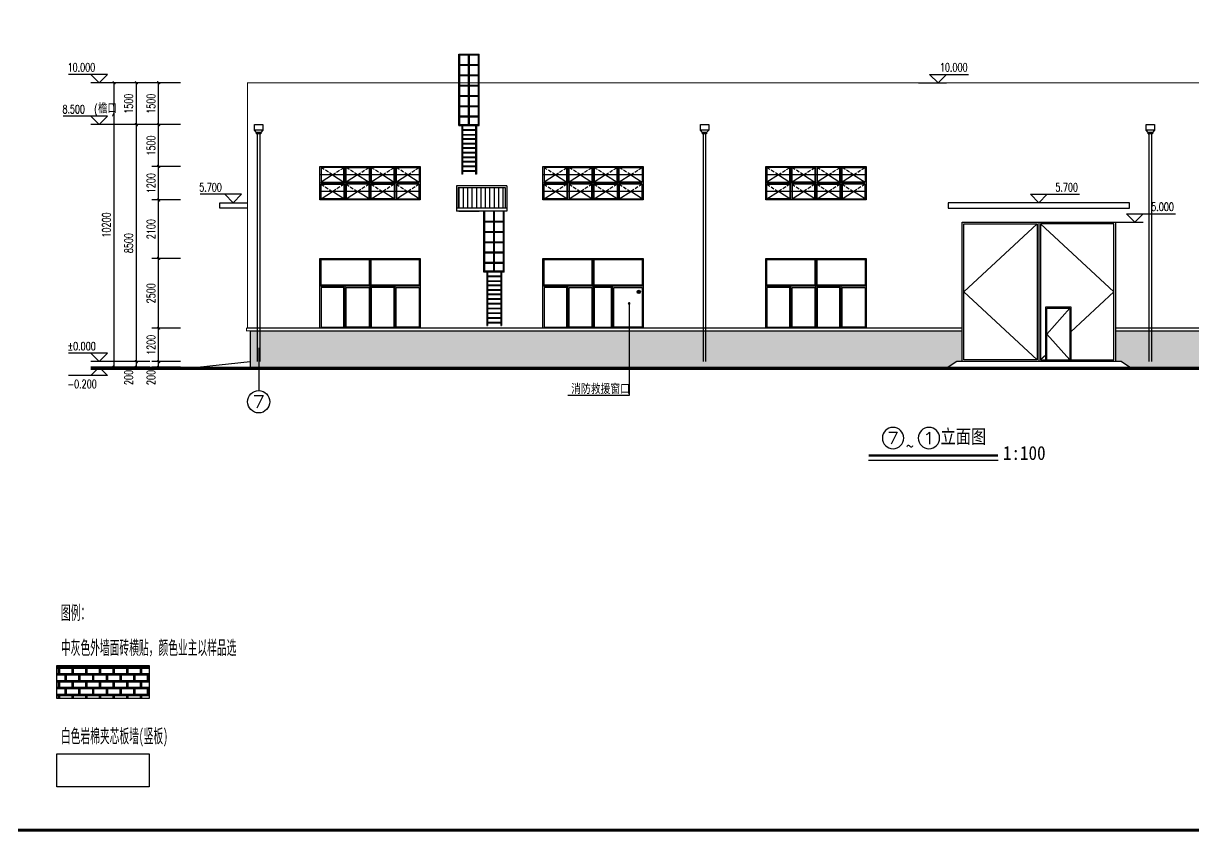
# Model space of a CAD drawing. Extents: x 4414382 to 4540065, y -615151 to -235742.
# Drawn here: x 4458162 to 4500157, y -547694 to -518707 of the extents above; entities that cross this region are included whole.
import ezdxf
from ezdxf.enums import TextEntityAlignment as Align

# ---------------------------------------------------------------- set-up
doc = ezdxf.new("R2010")
doc.units = 0
doc.header["$LTSCALE"] = 1000
doc.header["$MEASUREMENT"] = 0
doc.linetypes.add('DASH', pattern=[0.35, 0.25, -0.1])
doc.layers.get('0').update_dxf_attribs({"linetype": 'CONTINUOUS'})
doc.layers.get('Defpoints').update_dxf_attribs({"linetype": 'CONTINUOUS'})
doc.layers.add('_0', color=7, linetype='CONTINUOUS', lineweight=25)
for name, color, linetype in [('AXIS', 3, 'CONTINUOUS'), ('AXIS_TEXT', 7, 'CONTINUOUS'), ('DIM_ELEV', 3, 'CONTINUOUS'), ('DIM_LEAD', 3, 'CONTINUOUS'), ('E_STRM', 7, 'CONTINUOUS'), ('PUB_DIM', 3, 'CONTINUOUS'), ('PUB_HATCH', 8, 'CONTINUOUS'), ('PUB_TEXT', 7, 'CONTINUOUS'), ('PUB_TITLE', 4, 'CONTINUOUS'), ('WINDOW', 4, 'CONTINUOUS'), ('图名', 15, 'CONTINUOUS'), ('填充', 251, 'CONTINUOUS'), ('爬梯', 8, 'CONTINUOUS')]:
    doc.layers.add(name, color=color, linetype=linetype)
doc.styles.add('_HZTXT', font='txt.shx', dxfattribs={"width": 0.8, "bigfont": 'HZTXT.shx'})
doc.styles.add('_TCH_AXIS', font='COMPLEX', dxfattribs={"bigfont": 'GBCBIG'})
doc.styles.add('_TCH_DIM', font='SIMPLEX', dxfattribs={"bigfont": 'GBCBIG'})
doc.styles.add('_TCH_DIM_T3', font='SIMPLEX', dxfattribs={"width": 0.705882, "bigfont": 'GBCBIG'})
doc.styles.add('COMPLEX', font='COMPLEX')
doc.styles.add('STYLE-黑体', font='simhei.ttf')
doc.styles.add('宋体', font='', dxfattribs={"width": 0.7})
doc.styles.get('宋体').set_extended_font_data('SimSun')
doc.dimstyles.new('_TCH_ARCH&&100', dxfattribs={"dimtxt": 297.5, "dimasz": 100, "dimexe": 250, "dimexo": 300, "dimgap": 126.25, "dimtad": 1, "dimdec": 0, "dimzin": 0, "dimdsep": 46, "dimtxsty": '_TCH_DIM_T3', "dimblk": 'ARCHTICK', "dimcen": 0.09, "dimclrt": 7, "dimazin": 2, "dimtfac": 1, "dimtdec": 0, "dimtix": 1, "dimtmove": 2, "dimatfit": 3, "dimfxl": 0, "dimtolj": 1, "dimtzin": 0, "dimarcsym": 0})

# ---------------------------------------------------------------- blocks, each defined once
blk = doc.blocks.new('_ArchTick')
at = {"color": 0, "linetype": 'ByBlock', "const_width": 0.4}
blk.add_lwpolyline([(-0.5, -0.5), (0.5, 0.5)], dxfattribs=at)
blk = doc.blocks.new('*D176')
at = {"layer": 'Defpoints', "color": 0}
for p in [(4463016, -520836), (4464104, -520836), (4464104, -522337)]:
    blk.add_point(p, dxfattribs=at)
at = {"layer": 'PUB_DIM', "color": 0, "lineweight": -2}
for p, q in [((4463804, -520836), (4462766, -520836)), ((4463016, -522337), (4463016, -520836)), ((4463804, -522337), (4462766, -522337))]:
    blk.add_line(p, q, dxfattribs=at)
at = {"layer": 'PUB_DIM', "color": 0, "lineweight": -2, "xscale": 100, "yscale": 100, "zscale": 100}
for p, rotation in [((4463016, -520836), 90), ((4463016, -522337), 270)]:
    blk.add_blockref('_ArchTick', p, dxfattribs=dict(at, rotation=rotation))
at = {"layer": 'PUB_DIM', "color": 7, "insert": (4462741, -521587), "char_height": 297.5, "attachment_point": 5, "rotation": 90, "style": '_TCH_DIM_T3'}
blk.add_mtext('\\A1;1500', dxfattribs=at)
blk = doc.blocks.new('*D177')
at = {"layer": 'Defpoints', "color": 0}
for p in [(4463016, -522337), (4464104, -522337), (4464104, -523837)]:
    blk.add_point(p, dxfattribs=at)
at = {"layer": 'PUB_DIM', "color": 0, "lineweight": -2}
for p, q in [((4463804, -522337), (4462766, -522337)), ((4463016, -523837), (4463016, -522337)), ((4463804, -523837), (4462766, -523837))]:
    blk.add_line(p, q, dxfattribs=at)
at = {"layer": 'PUB_DIM', "color": 0, "lineweight": -2, "xscale": 100, "yscale": 100, "zscale": 100}
for p, rotation in [((4463016, -522337), 90), ((4463016, -523837), 270)]:
    blk.add_blockref('_ArchTick', p, dxfattribs=dict(at, rotation=rotation))
at = {"layer": 'PUB_DIM', "color": 7, "insert": (4462741, -523087), "char_height": 297.5, "attachment_point": 5, "rotation": 90, "style": '_TCH_DIM_T3'}
blk.add_mtext('\\A1;1500', dxfattribs=at)
blk = doc.blocks.new('*D178')
at = {"layer": 'Defpoints', "color": 0}
for p in [(4463016, -523837), (4464104, -523837), (4464104, -525037)]:
    blk.add_point(p, dxfattribs=at)
at = {"layer": 'PUB_DIM', "color": 0, "lineweight": -2}
for p, q in [((4463804, -523837), (4462766, -523837)), ((4463016, -525037), (4463016, -523837)), ((4463804, -525037), (4462766, -525037))]:
    blk.add_line(p, q, dxfattribs=at)
at = {"layer": 'PUB_DIM', "color": 0, "lineweight": -2, "xscale": 100, "yscale": 100, "zscale": 100}
for p, rotation in [((4463016, -523837), 90), ((4463016, -525037), 270)]:
    blk.add_blockref('_ArchTick', p, dxfattribs=dict(at, rotation=rotation))
at = {"layer": 'PUB_DIM', "color": 7, "insert": (4462741, -524437), "char_height": 297.5, "attachment_point": 5, "rotation": 90, "style": '_TCH_DIM_T3'}
blk.add_mtext('\\A1;1200', dxfattribs=at)
blk = doc.blocks.new('*D179')
at = {"layer": 'Defpoints', "color": 0}
for p in [(4463016, -525037), (4464104, -525037), (4464104, -527137)]:
    blk.add_point(p, dxfattribs=at)
at = {"layer": 'PUB_DIM', "color": 0, "lineweight": -2}
for p, q in [((4463804, -525037), (4462766, -525037)), ((4463016, -527137), (4463016, -525037)), ((4463804, -527137), (4462766, -527137))]:
    blk.add_line(p, q, dxfattribs=at)
at = {"layer": 'PUB_DIM', "color": 0, "lineweight": -2, "xscale": 100, "yscale": 100, "zscale": 100}
for p, rotation in [((4463016, -525037), 90), ((4463016, -527137), 270)]:
    blk.add_blockref('_ArchTick', p, dxfattribs=dict(at, rotation=rotation))
at = {"layer": 'PUB_DIM', "color": 7, "insert": (4462741, -526087), "char_height": 297.5, "attachment_point": 5, "rotation": 90, "style": '_TCH_DIM_T3'}
blk.add_mtext('\\A1;2100', dxfattribs=at)
blk = doc.blocks.new('*D180')
at = {"layer": 'Defpoints', "color": 0}
for p in [(4463016, -527137), (4464104, -527137), (4464104, -529637)]:
    blk.add_point(p, dxfattribs=at)
at = {"layer": 'PUB_DIM', "color": 0, "lineweight": -2}
for p, q in [((4463804, -527137), (4462766, -527137)), ((4463016, -529637), (4463016, -527137)), ((4463804, -529637), (4462766, -529637))]:
    blk.add_line(p, q, dxfattribs=at)
at = {"layer": 'PUB_DIM', "color": 0, "lineweight": -2, "xscale": 100, "yscale": 100, "zscale": 100}
for p, rotation in [((4463016, -527137), 90), ((4463016, -529637), 270)]:
    blk.add_blockref('_ArchTick', p, dxfattribs=dict(at, rotation=rotation))
at = {"layer": 'PUB_DIM', "color": 7, "insert": (4462741, -528387), "char_height": 297.5, "attachment_point": 5, "rotation": 90, "style": '_TCH_DIM_T3'}
blk.add_mtext('\\A1;2500', dxfattribs=at)
blk = doc.blocks.new('*D181')
at = {"layer": 'Defpoints', "color": 0}
for p in [(4463016, -529637), (4464104, -529637), (4464104, -530837)]:
    blk.add_point(p, dxfattribs=at)
at = {"layer": 'PUB_DIM', "color": 0, "lineweight": -2}
for p, q in [((4463804, -529637), (4462766, -529637)), ((4463016, -530837), (4463016, -529637)), ((4463804, -530837), (4462766, -530837))]:
    blk.add_line(p, q, dxfattribs=at)
at = {"layer": 'PUB_DIM', "color": 0, "lineweight": -2, "xscale": 100, "yscale": 100, "zscale": 100}
for p, rotation in [((4463016, -529637), 90), ((4463016, -530837), 270)]:
    blk.add_blockref('_ArchTick', p, dxfattribs=dict(at, rotation=rotation))
at = {"layer": 'PUB_DIM', "color": 7, "insert": (4462741, -530237), "char_height": 297.5, "attachment_point": 5, "rotation": 90, "style": '_TCH_DIM_T3'}
blk.add_mtext('\\A1;1200', dxfattribs=at)
blk = doc.blocks.new('*D182')
at = {"layer": 'Defpoints', "color": 0}
for p in [(4463016, -530837), (4464104, -530837), (4464104, -531037)]:
    blk.add_point(p, dxfattribs=at)
at = {"layer": 'PUB_DIM', "color": 0, "lineweight": -2}
for p, q in [((4463016, -530837), (4463016, -530737)), ((4463804, -530837), (4462766, -530837)), ((4463804, -531037), (4462766, -531037)), ((4463016, -531037), (4463016, -530837)), ((4463016, -531037), (4463016, -531137))]:
    blk.add_line(p, q, dxfattribs=at)
at = {"layer": 'PUB_DIM', "color": 0, "lineweight": -2, "xscale": 100, "yscale": 100, "zscale": 100}
for p, rotation in [((4463016, -530837), 270), ((4463016, -531037), 90)]:
    blk.add_blockref('_ArchTick', p, dxfattribs=dict(at, rotation=rotation))
at = {"layer": 'PUB_DIM', "color": 7, "insert": (4462741, -531407), "char_height": 297.5, "attachment_point": 5, "rotation": 90, "style": '_TCH_DIM_T3'}
blk.add_mtext('\\A1;200', dxfattribs=at)
blk = doc.blocks.new('*D183')
at = {"layer": 'Defpoints', "color": 0}
for p in [(4461416, -520836), (4463004, -520836), (4463004, -531037)]:
    blk.add_point(p, dxfattribs=at)
at = {"layer": 'PUB_DIM', "color": 0, "lineweight": -2}
for p, q in [((4462704, -520836), (4461166, -520836)), ((4461416, -531037), (4461416, -520836)), ((4462704, -531037), (4461166, -531037))]:
    blk.add_line(p, q, dxfattribs=at)
at = {"layer": 'PUB_DIM', "color": 0, "lineweight": -2, "xscale": 100, "yscale": 100, "zscale": 100}
for p, rotation in [((4461416, -520836), 90), ((4461416, -531037), 270)]:
    blk.add_blockref('_ArchTick', p, dxfattribs=dict(at, rotation=rotation))
at = {"layer": 'PUB_DIM', "color": 7, "insert": (4461141, -525937), "char_height": 297.5, "attachment_point": 5, "rotation": 90, "style": '_TCH_DIM_T3'}
blk.add_mtext('\\A1;10200', dxfattribs=at)
blk = doc.blocks.new('*D184')
at = {"layer": 'Defpoints', "color": 0}
for p in [(4462216, -520836), (4463004, -520836), (4463004, -522337)]:
    blk.add_point(p, dxfattribs=at)
at = {"layer": 'PUB_DIM', "color": 0, "lineweight": -2}
for p, q in [((4462704, -520836), (4461966, -520836)), ((4462216, -522337), (4462216, -520836)), ((4462704, -522337), (4461966, -522337))]:
    blk.add_line(p, q, dxfattribs=at)
at = {"layer": 'PUB_DIM', "color": 0, "lineweight": -2, "xscale": 100, "yscale": 100, "zscale": 100}
for p, rotation in [((4462216, -520836), 90), ((4462216, -522337), 270)]:
    blk.add_blockref('_ArchTick', p, dxfattribs=dict(at, rotation=rotation))
at = {"layer": 'PUB_DIM', "color": 7, "insert": (4461941, -521587), "char_height": 297.5, "attachment_point": 5, "rotation": 90, "style": '_TCH_DIM_T3'}
blk.add_mtext('\\A1;1500', dxfattribs=at)
blk = doc.blocks.new('*D185')
at = {"layer": 'Defpoints', "color": 0}
for p in [(4462216, -522337), (4463004, -522337), (4463004, -530837)]:
    blk.add_point(p, dxfattribs=at)
at = {"layer": 'PUB_DIM', "color": 0, "lineweight": -2}
for p, q in [((4462704, -522337), (4461966, -522337)), ((4462216, -530837), (4462216, -522337)), ((4462704, -530837), (4461966, -530837))]:
    blk.add_line(p, q, dxfattribs=at)
at = {"layer": 'PUB_DIM', "color": 0, "lineweight": -2, "xscale": 100, "yscale": 100, "zscale": 100}
for p, rotation in [((4462216, -522337), 90), ((4462216, -530837), 270)]:
    blk.add_blockref('_ArchTick', p, dxfattribs=dict(at, rotation=rotation))
at = {"layer": 'PUB_DIM', "color": 7, "insert": (4461941, -526587), "char_height": 297.5, "attachment_point": 5, "rotation": 90, "style": '_TCH_DIM_T3'}
blk.add_mtext('\\A1;8500', dxfattribs=at)
blk = doc.blocks.new('*D186')
at = {"layer": 'Defpoints', "color": 0}
for p in [(4462216, -530837), (4463004, -530837), (4463004, -531037)]:
    blk.add_point(p, dxfattribs=at)
at = {"layer": 'PUB_DIM', "color": 0, "lineweight": -2}
for p, q in [((4462216, -530837), (4462216, -530737)), ((4462704, -530837), (4461966, -530837)), ((4462704, -531037), (4461966, -531037)), ((4462216, -531037), (4462216, -530837)), ((4462216, -531037), (4462216, -531137))]:
    blk.add_line(p, q, dxfattribs=at)
at = {"layer": 'PUB_DIM', "color": 0, "lineweight": -2, "xscale": 100, "yscale": 100, "zscale": 100}
for p, rotation in [((4462216, -530837), 270), ((4462216, -531037), 90)]:
    blk.add_blockref('_ArchTick', p, dxfattribs=dict(at, rotation=rotation))
at = {"layer": 'PUB_DIM', "color": 7, "insert": (4461941, -531407), "char_height": 297.5, "attachment_point": 5, "rotation": 90, "style": '_TCH_DIM_T3'}
blk.add_mtext('\\A1;200', dxfattribs=at)
blk = doc.blocks.new('_RAINH')
blk.add_lwpolyline([(-150, 0), (-150, -200), (150, -200), (150, 0)], close=True)
for points in [[(-150, -200), (-75, -280), (75, -280), (150, -200)], [(-75, -280), (-75, -330), (75, -330), (75, -280)]]:
    blk.add_lwpolyline(points)
blk = doc.blocks.new('C-3015')
at = {"layer": 'PUB_HATCH'}
for p, q in [((736837, 126065), (733237, 126065)), ((733687, 126065), (733277, 125805)), ((733687, 126065), (734097, 125805)), ((734587, 126065), (734177, 125805)), ((734587, 126065), (734997, 125805)), ((735487, 126065), (735077, 125805)), ((735487, 126065), (735897, 125805)), ((736387, 126065), (735977, 125805)), ((736387, 126065), (736797, 125805)), ((736837, 125465), (733237, 125465)), ((733277, 125205), (733687, 125465)), ((734097, 125205), (733687, 125465)), ((734177, 125205), (734587, 125465)), ((734997, 125205), (734587, 125465)), ((735077, 125205), (735487, 125465)), ((735897, 125205), (735487, 125465)), ((735977, 125205), (736387, 125465)), ((736797, 125205), (736387, 125465))]:
    blk.add_line(p, q, dxfattribs=at)
at = {"layer": 'PUB_HATCH', "linetype": 'DASH', "ltscale": 0.5}
for p, q in [((733687, 126065), (733277, 126325)), ((733687, 126065), (734097, 126325)), ((734587, 126065), (734177, 126325)), ((734587, 126065), (734997, 126325)), ((735487, 126065), (735077, 126325)), ((735487, 126065), (735897, 126325)), ((736387, 126065), (735977, 126325)), ((736387, 126065), (736797, 126325)), ((733277, 125725), (733687, 125465)), ((734097, 125725), (733687, 125465)), ((734177, 125725), (734587, 125465)), ((734997, 125725), (734587, 125465)), ((735077, 125725), (735487, 125465)), ((735897, 125725), (735487, 125465)), ((735977, 125725), (736387, 125465)), ((736797, 125725), (736387, 125465))]:
    blk.add_line(p, q, dxfattribs=at)
at = {"layer": 'WINDOW', "color": 160}
for p, q in [((734137, 125165), (734137, 126365)), ((735037, 125165), (735037, 126365)), ((735937, 125165), (735937, 126365)), ((736797, 125765), (733237, 125765))]:
    blk.add_line(p, q, dxfattribs=at)
for points in [[(733237, 126365), (736837, 126365), (736837, 125165), (733237, 125165)], [(734097, 126325), (733277, 126325), (733277, 125805), (734097, 125805)], [(734177, 126325), (734997, 126325), (734997, 125805), (734177, 125805)], [(735897, 126325), (735077, 126325), (735077, 125805), (735897, 125805)], [(735977, 126325), (736797, 126325), (736797, 125805), (735977, 125805)], [(734097, 125205), (733277, 125205), (733277, 125725), (734097, 125725)], [(734177, 125205), (734997, 125205), (734997, 125725), (734177, 125725)], [(735897, 125205), (735077, 125205), (735077, 125725), (735897, 125725)], [(735977, 125205), (736797, 125205), (736797, 125725), (735977, 125725)]]:
    blk.add_lwpolyline(points, close=True, dxfattribs=at)
blk = doc.blocks.new('_AXISO')
blk.add_circle((0, 0), 0.5)
at = {"layer": 'AXIS_TEXT', "style": 'COMPLEX', "width": 1.041667}
blk.add_attdef('A', text='', height=0.56, dxfattribs=at).set_placement((-0.25, -0.28), (0.25, -0.28), align=Align.FIT)

msp = doc.modelspace()

# ---------------------------------------------------------------- hatches: boundary and pattern name
at = {"layer": '_0'}
msp.add_hatch(color=0, dxfattribs=at).paths.add_polyline_path([(4480195, -528335.7, -1), (4480295, -528335.7, -1)])
at = {"layer": '填充', "linetype": 'ByBlock', "lineweight": 100}
h = msp.add_hatch(dxfattribs=at)
h.set_pattern_fill('AR-B816C', color=256, scale=200)
h.set_pattern_definition([(0, (-6721284.22, 269602.18), (245.692378, 245.692378), [479.867928, -11.51682]), (0, (-6721529.9, 269613.7), (245.692378, 245.692378), [479.867928, -11.51682]), (90, (-6721284.22, 269602.18), (-245.692378, 245.692378), [-257.20918, 234.175548]), (90, (-6721295.73, 269602.18), (-245.692378, 245.692378), [-257.20918, 234.175548])])
h.paths.add_polyline_path([(4497355.2, -530836.9), (4497555.2, -530836.9), (4497855.2, -531036.9), (4514905.2, -531036.9), (4514905.2, -529736.9), (4497355.2, -529736.9)])
h.paths.add_polyline_path([(4491655.2, -530836.9), (4491855.2, -530836.9), (4491855.2, -529736.9), (4466305.2, -529736.9), (4466305.2, -531036.9), (4491355.2, -531036.9)])
h = msp.add_hatch(dxfattribs=at)
h.set_pattern_fill('AR-B816C', color=256, scale=200)
h.set_pattern_definition([(0, (-6625706.24, 124991.85), (245.692378, 245.692378), [479.867928, -11.51682]), (0, (-6625951.93, 125003.36), (245.692378, 245.692378), [479.867928, -11.51682]), (90, (-6625706.24, 124991.85), (-245.692378, 245.692378), [-257.20918, 234.175548]), (90, (-6625717.76, 124991.85), (-245.692378, 245.692378), [-257.20918, 234.175548])])
h.paths.add_polyline_path([(4459357.9, -541737.9), (4459357.9, -542922.1), (4462675.8, -542922.1), (4462675.8, -541737.9)])
at = {"layer": '爬梯'}
h = msp.add_hatch(dxfattribs=at)
h.set_pattern_fill('ANSI31', color=256, scale=100, angle=45, style=0)
h.set_pattern_definition([(90, (4385052.94, -498476.93), (158.75, 1e-14), [])])
h.paths.add_polyline_path([(4473765.2, -524596.9), (4473765.2, -525336.9), (4475445.2, -525336.9), (4475445.2, -524596.9)])

# ---------------------------------------------------------------- linework, layer by layer
for p, q in [((4466530.2, -522666.9), (4466555.2, -522666.9)), ((4466555.2, -522666.9), (4466555.2, -530339.4)), ((4466655.2, -530836.9), (4466655.2, -522666.9)), ((4482530.2, -522666.9), (4482555.2, -522666.9)), ((4482555.2, -522666.9), (4482555.2, -530339.4)), ((4482655.2, -530836.9), (4482655.2, -522666.9)), ((4498530.2, -522666.9), (4498555.2, -522666.9)), ((4498555.2, -522666.9), (4498555.2, -530339.4)), ((4498655.2, -530836.9), (4498655.2, -522666.9))]:
    msp.add_line(p, q)
msp.add_lwpolyline([(4466205.2, -525336.9), (4465205.2, -525336.9), (4465205.2, -525136.9), (4466205.2, -525136.9)])
msp.add_lwpolyline([(4497855.2, -525136.9), (4491354.9, -525136.9), (4491354.9, -525336.9), (4497855.2, -525336.9)], close=True)
at = {"color": 0}
msp.add_lwpolyline([(4497855.2, -531036.9), (4497555.2, -530836.9), (4491655.2, -530836.9), (4491355.2, -531036.9)], dxfattribs=at)
at = {"layer": '_0', "color": 0}
for p, q in [((4491855.2, -529636.9), (4466205.2, -529636.9)), ((4466305.2, -529736.9), (4491855.2, -529736.9)), ((4515005.2, -529636.9), (4497355.2, -529636.9)), ((4497355.2, -529736.9), (4514905.2, -529736.9)), ((4460577.1, -531036.9), (4520633.2, -531036.9)), ((4464405.2, -531036.9), (4466305.2, -530836.9))]:
    msp.add_line(p, q, dxfattribs=at)
for points, const_width in [([(4466305.2, -531036.9), (4466305.2, -529736.9), (4466165.2, -529736.9), (4466165.2, -529636.9), (4466205.2, -529636.9), (4466205.2, -520834.4), (4515005.2, -520834.4), (4515005.2, -529636.9), (4515045.2, -529636.9), (4515045.2, -529736.9), (4514905.2, -529736.9), (4514905.2, -531036.9)], 40), ([(4460577.1, -531086.9), (4520633.2, -531086.9)], 100)]:
    msp.add_lwpolyline(points, dxfattribs=dict(at, const_width=const_width))
for radius in [60, 50]:
    msp.add_circle((4480245, -528335.7), radius, dxfattribs=at)
at = {"layer": 'AXIS'}
for p, q in [((4479901.1, -528749.6), (4479901.1, -532058.5)), ((4479901.1, -532058.5), (4477696.5, -532058.5))]:
    msp.add_line(p, q, dxfattribs=at)
at = {"layer": 'AXIS', "color": 0}
msp.add_line((4466605.2, -530345.6), (4466605.2, -531876.8), dxfattribs=at)
msp.add_circle((4466605.2, -532276.8), 400, dxfattribs=at)
at = {"layer": 'DIM_ELEV'}
for p, q in [((4461177.1, -520534.4), (4459778.2, -520534.4)), ((4460877.1, -520834.4), (4460577.1, -520534.4)), ((4460877.1, -520834.4), (4461177.1, -520534.4)), ((4490985.3, -520834.4), (4490685.3, -520534.4)), ((4490685.3, -520534.4), (4492084.2, -520534.4)), ((4490985.3, -520834.4), (4491285.3, -520534.4)), ((4461577.1, -520834.4), (4460577.1, -520834.4)), ((4490285.3, -520834.4), (4491285.3, -520834.4)), ((4461177.1, -522036.9), (4459592.1, -522036.9)), ((4460877.1, -522336.9), (4460577.1, -522036.9)), ((4461577.1, -522336.9), (4460577.1, -522336.9)), ((4460877.1, -522336.9), (4461177.1, -522036.9)), ((4465993.1, -524836.9), (4464502.6, -524836.9)), ((4465693.1, -525136.9), (4465393.1, -524836.9)), ((4465693.1, -525136.9), (4465993.1, -524836.9)), ((4494605.3, -525136.9), (4494305.3, -524836.9)), ((4494305.3, -524836.9), (4496067.2, -524836.9)), ((4494605.3, -525136.9), (4494905.3, -524836.9)), ((4498047.3, -525836.9), (4497747.3, -525536.9)), ((4497747.3, -525536.9), (4499509.2, -525536.9)), ((4498047.3, -525836.9), (4498347.3, -525536.9)), ((4497347.3, -525836.9), (4498347.3, -525836.9)), ((4461177.1, -530536.9), (4459778.2, -530536.9)), ((4460877.1, -530836.9), (4460577.1, -530536.9)), ((4460877.1, -530836.9), (4461177.1, -530536.9)), ((4462005.8, -530836.9), (4460577.1, -530836.9)), ((4460877.1, -531036.9), (4460577.1, -531336.9)), ((4461577.1, -531036.9), (4460577.1, -531036.9)), ((4460877.1, -531036.9), (4461177.1, -531336.9)), ((4461177.1, -531336.9), (4459778.2, -531336.9))]:
    msp.add_line(p, q, dxfattribs=at)
at = {"layer": 'DIM_LEAD', "const_width": 48}
msp.add_lwpolyline([(4479901.1, -528773.6, -1), (4479901.1, -528725.6, -1)], format="xyb", close=True, dxfattribs=at)
at = {"layer": 'E_STRM'}
for p, q in [((4466555.2, -522666.9), (4466555.2, -530836.9)), ((4482555.2, -522666.9), (4482555.2, -530836.9)), ((4498555.2, -522666.9), (4498555.2, -530836.9))]:
    msp.add_line(p, q, dxfattribs=at)
at = {"layer": 'PUB_DIM'}
for p, q in [((4463503.7, -520836.4), (4460577.1, -520836.4)), ((4463503.7, -522336.9), (4460577.1, -522336.9))]:
    msp.add_line(p, q, dxfattribs=at)
at = {"layer": 'PUB_TITLE', "color": 4, "const_width": 100}
msp.add_lwpolyline([(4450462.2, -547644.2), (4531062.2, -547644.2), (4531062.2, -490244.2), (4450462.2, -490244.2)], close=True, dxfattribs=at)
at = {"layer": 'WINDOW'}
for p, q in [((4491855.2, -530836.9), (4491855.2, -525836.9)), ((4491855.2, -525836.9), (4497355.2, -525836.9)), ((4494605.2, -525836.9), (4494605.2, -530836.9)), ((4497355.2, -525836.9), (4497355.2, -530836.9))]:
    msp.add_line(p, q, dxfattribs=at)
at = {"layer": 'WINDOW', "color": 160}
for p, q in [((4470605.2, -528136.9), (4468805.2, -528136.9)), ((4469705.2, -529636.9), (4469705.2, -528136.9)), ((4472405.2, -528136.9), (4470605.2, -528136.9)), ((4471505.2, -529636.9), (4471505.2, -528136.9)), ((4478605.2, -528136.9), (4476805.2, -528136.9)), ((4477705.2, -529636.9), (4477705.2, -528136.9)), ((4480405.2, -528136.9), (4478605.2, -528136.9)), ((4479305.2, -529636.9), (4479305.2, -528136.9)), ((4486605.2, -528136.9), (4484805.2, -528136.9)), ((4485705.2, -529636.9), (4485705.2, -528136.9)), ((4488405.2, -528136.9), (4486605.2, -528136.9)), ((4487505.2, -529636.9), (4487505.2, -528136.9))]:
    msp.add_line(p, q, dxfattribs=at)
at = {"layer": 'WINDOW'}
for points in [[(4491915.2, -525896.9), (4494545.2, -525896.9), (4494545.2, -530776.9), (4491915.2, -530776.9)], [(4497295.2, -525896.9), (4494665.2, -525896.9), (4494665.2, -530776.9), (4497295.2, -530776.9)]]:
    msp.add_lwpolyline(points, close=True, dxfattribs=at)
for points in [[(4494545.2, -525896.9), (4491915.2, -528336.9), (4494545.2, -530776.9)], [(4494665.2, -525896.9), (4497295.2, -528336.9), (4495751, -529769.6)], [(4494851, -530776.9), (4494851, -528876.9), (4495751, -528876.9), (4495751, -530776.9)], [(4494891, -530776.9), (4494891, -528916.9), (4495711, -528916.9), (4495711, -530776.9)], [(4495711, -528916.9), (4494891, -529846.9), (4495711, -530776.9)], [(4494851, -530604.6), (4494665.2, -530776.9)]]:
    msp.add_lwpolyline(points, dxfattribs=at)
at = {"layer": 'WINDOW', "color": 160}
for points in [[(4468805.2, -527136.9), (4470605.2, -527136.9), (4470605.2, -529636.9), (4468805.2, -529636.9)], [(4468845.2, -527176.9), (4470565.2, -527176.9), (4470565.2, -528096.9), (4468845.2, -528096.9)], [(4470605.2, -527136.9), (4472405.2, -527136.9), (4472405.2, -529636.9), (4470605.2, -529636.9)], [(4470645.2, -527176.9), (4472365.2, -527176.9), (4472365.2, -528096.9), (4470645.2, -528096.9)], [(4476805.2, -527136.9), (4478605.2, -527136.9), (4478605.2, -529636.9), (4476805.2, -529636.9)], [(4476845.2, -527176.9), (4478565.2, -527176.9), (4478565.2, -528096.9), (4476845.2, -528096.9)], [(4478605.2, -527136.9), (4480405.2, -527136.9), (4480405.2, -529636.9), (4478605.2, -529636.9)], [(4478645.2, -527176.9), (4480365.2, -527176.9), (4480365.2, -528096.9), (4478645.2, -528096.9)], [(4484805.2, -527136.9), (4486605.2, -527136.9), (4486605.2, -529636.9), (4484805.2, -529636.9)], [(4484845.2, -527176.9), (4486565.2, -527176.9), (4486565.2, -528096.9), (4484845.2, -528096.9)], [(4486605.2, -527136.9), (4488405.2, -527136.9), (4488405.2, -529636.9), (4486605.2, -529636.9)], [(4486645.2, -527176.9), (4488365.2, -527176.9), (4488365.2, -528096.9), (4486645.2, -528096.9)], [(4469665.2, -528176.9), (4468845.2, -528176.9), (4468845.2, -529596.9), (4469665.2, -529596.9)], [(4469745.2, -528176.9), (4470565.2, -528176.9), (4470565.2, -529596.9), (4469745.2, -529596.9)], [(4471465.2, -528176.9), (4470645.2, -528176.9), (4470645.2, -529596.9), (4471465.2, -529596.9)], [(4471545.2, -528176.9), (4472365.2, -528176.9), (4472365.2, -529596.9), (4471545.2, -529596.9)], [(4477665.2, -528176.9), (4476845.2, -528176.9), (4476845.2, -529596.9), (4477665.2, -529596.9)], [(4477745.2, -528176.9), (4478565.2, -528176.9), (4478565.2, -529596.9), (4477745.2, -529596.9)], [(4479265.2, -528176.9), (4478645.2, -528176.9), (4478645.2, -529596.9), (4479265.2, -529596.9)], [(4479345.2, -528176.9), (4480365.2, -528176.9), (4480365.2, -529596.9), (4479345.2, -529596.9)], [(4485665.2, -528176.9), (4484845.2, -528176.9), (4484845.2, -529596.9), (4485665.2, -529596.9)], [(4485745.2, -528176.9), (4486565.2, -528176.9), (4486565.2, -529596.9), (4485745.2, -529596.9)], [(4487465.2, -528176.9), (4486645.2, -528176.9), (4486645.2, -529596.9), (4487465.2, -529596.9)], [(4487545.2, -528176.9), (4488365.2, -528176.9), (4488365.2, -529596.9), (4487545.2, -529596.9)]]:
    msp.add_lwpolyline(points, close=True, dxfattribs=at)
at = {"layer": '图名'}
msp.add_line((4488488.3, -534367), (4493145.1, -534367), dxfattribs=at)
at = {"layer": '图名', "const_width": 84}
msp.add_lwpolyline([(4488500.1, -534207.2), (4493133.3, -534207.2)], dxfattribs=at)
at = {"layer": '填充', "color": 32}
for points in [[(4459357.9, -541737.9), (4462675.8, -541737.9), (4462675.8, -542922.1), (4459357.9, -542922.1)], [(4459357.9, -544906.3), (4462675.8, -544906.3), (4462675.8, -546090.4), (4459357.9, -546090.4)]]:
    msp.add_lwpolyline(points, close=True, dxfattribs=at)
at = {"layer": '爬梯'}
for p, q in [((4473790.2, -519806.9), (4474520.2, -519806.9)), ((4473790.2, -522366.9), (4473790.2, -519806.9)), ((4473790.2, -519836.9), (4474520.2, -519836.9)), ((4473820.2, -520176.9), (4473820.2, -519836.9)), ((4474140.2, -520176.9), (4474140.2, -519836.9)), ((4474170.2, -520176.9), (4474170.2, -519836.9)), ((4474490.2, -520176.9), (4474490.2, -519836.9)), ((4474520.2, -522366.9), (4474520.2, -519806.9)), ((4473790.2, -520176.9), (4474520.2, -520176.9)), ((4473790.2, -520206.9), (4474520.2, -520206.9)), ((4473820.2, -520546.9), (4473820.2, -520206.9)), ((4474140.2, -520546.9), (4474140.2, -520206.9)), ((4474170.2, -520546.9), (4474170.2, -520206.9)), ((4474490.2, -520546.9), (4474490.2, -520206.9)), ((4473790.2, -520546.9), (4474520.2, -520546.9)), ((4473790.2, -520576.9), (4474520.2, -520576.9)), ((4473820.2, -520916.9), (4473820.2, -520576.9)), ((4474140.2, -520916.9), (4474140.2, -520576.9)), ((4474170.2, -520916.9), (4474170.2, -520576.9)), ((4474490.2, -520916.9), (4474490.2, -520576.9)), ((4473790.2, -520916.9), (4474520.2, -520916.9)), ((4473790.2, -520946.9), (4474520.2, -520946.9)), ((4473820.2, -521286.9), (4473820.2, -520946.9)), ((4474140.2, -521286.9), (4474140.2, -520946.9)), ((4474170.2, -521286.9), (4474170.2, -520946.9)), ((4474490.2, -521286.9), (4474490.2, -520946.9)), ((4473790.2, -521286.9), (4474520.2, -521286.9)), ((4473790.2, -521316.9), (4474520.2, -521316.9)), ((4473820.2, -521656.9), (4473820.2, -521316.9)), ((4474140.2, -521656.9), (4474140.2, -521316.9)), ((4474170.2, -521656.9), (4474170.2, -521316.9)), ((4474490.2, -521656.9), (4474490.2, -521316.9)), ((4473790.2, -521656.9), (4474520.2, -521656.9)), ((4473790.2, -521686.9), (4474520.2, -521686.9)), ((4473820.2, -522026.9), (4473820.2, -521686.9)), ((4474140.2, -522026.9), (4474140.2, -521686.9)), ((4474170.2, -522026.9), (4474170.2, -521686.9)), ((4474490.2, -522026.9), (4474490.2, -521686.9)), ((4473790.2, -522026.9), (4474520.2, -522026.9)), ((4473790.2, -522056.9), (4474520.2, -522056.9)), ((4473790.2, -522336.9), (4474520.2, -522336.9)), ((4473790.2, -522366.9), (4474520.2, -522366.9)), ((4473820.2, -522336.9), (4473820.2, -522056.9)), ((4473890.2, -522366.9), (4473890.2, -524111.4)), ((4473920.2, -522366.9), (4473920.2, -524111.4)), ((4474140.2, -522336.9), (4474140.2, -522056.9)), ((4474170.2, -522336.9), (4474170.2, -522056.9)), ((4474390.2, -522366.9), (4474390.2, -524111.4)), ((4474420.2, -522366.9), (4474420.2, -524111.4)), ((4474490.2, -522336.9), (4474490.2, -522056.9)), ((4473920.2, -522516.9), (4474390.2, -522516.9)), ((4473920.2, -522536.9), (4474390.2, -522536.9)), ((4473920.2, -522686.9), (4474390.2, -522686.9)), ((4473920.2, -522706.9), (4474390.2, -522706.9)), ((4473920.2, -522836.9), (4474390.2, -522836.9)), ((4473920.2, -522856.9), (4474390.2, -522856.9)), ((4473920.2, -523006.9), (4474390.2, -523006.9)), ((4473920.2, -523026.9), (4474390.2, -523026.9)), ((4473920.2, -523156.9), (4474390.2, -523156.9)), ((4473920.2, -523176.9), (4474390.2, -523176.9)), ((4473920.2, -523326.9), (4474390.2, -523326.9)), ((4473920.2, -523346.9), (4474390.2, -523346.9)), ((4473920.2, -523496.9), (4474390.2, -523496.9)), ((4473920.2, -523516.9), (4474390.2, -523516.9)), ((4473920.2, -523646.9), (4474390.2, -523646.9)), ((4473920.2, -523666.9), (4474390.2, -523666.9)), ((4473920.2, -523816.9), (4474390.2, -523816.9)), ((4473920.2, -523836.9), (4474390.2, -523836.9)), ((4473920.2, -523986.9), (4474390.2, -523986.9)), ((4473920.2, -524006.9), (4474390.2, -524006.9)), ((4473920.2, -524111.4, -45.6), (4473890.2, -524111.4, -45.6)), ((4474420.2, -524111.4, -45.6), (4474390.2, -524111.4, -45.6)), ((4473705.2, -524536.9), (4473705.2, -525436.9)), ((4475505.2, -524536.9), (4473705.2, -524536.9)), ((4473765.2, -524596.9), (4475445.2, -524596.9)), ((4473765.2, -524596.9), (4473765.2, -525336.9)), ((4475445.2, -524596.9), (4475445.2, -525336.9)), ((4475505.2, -524536.9), (4475505.2, -525436.9)), ((4475505.2, -525336.9), (4473705.2, -525336.9)), ((4475505.2, -525436.9), (4473705.2, -525436.9)), ((4473790.2, -525436.9), (4474520.2, -525436.9)), ((4475420.2, -525436.9), (4474690.2, -525436.9)), ((4474690.2, -527626.9), (4474690.2, -525436.9)), ((4474720.2, -525806.9), (4474720.2, -525436.9)), ((4475040.2, -525806.9), (4475040.2, -525436.9)), ((4475070.2, -525806.9), (4475070.2, -525436.9)), ((4475390.2, -525806.9), (4475390.2, -525436.9)), ((4475420.2, -527626.9), (4475420.2, -525436.9)), ((4475420.2, -525806.9), (4474690.2, -525806.9)), ((4475420.2, -525836.9), (4474690.2, -525836.9)), ((4475420.2, -526176.9), (4474690.2, -526176.9)), ((4474720.2, -526176.9), (4474720.2, -525836.9)), ((4475040.2, -526176.9), (4475040.2, -525836.9)), ((4475070.2, -526176.9), (4475070.2, -525836.9)), ((4475390.2, -526176.9), (4475390.2, -525836.9)), ((4475420.2, -526206.9), (4474690.2, -526206.9)), ((4475420.2, -526546.9), (4474690.2, -526546.9)), ((4475420.2, -526576.9), (4474690.2, -526576.9)), ((4474720.2, -526546.9), (4474720.2, -526206.9)), ((4474720.2, -526916.9), (4474720.2, -526576.9)), ((4475040.2, -526546.9), (4475040.2, -526206.9)), ((4475040.2, -526916.9), (4475040.2, -526576.9)), ((4475070.2, -526546.9), (4475070.2, -526206.9)), ((4475070.2, -526916.9), (4475070.2, -526576.9)), ((4475390.2, -526546.9), (4475390.2, -526206.9)), ((4475390.2, -526916.9), (4475390.2, -526576.9)), ((4475420.2, -526916.9), (4474690.2, -526916.9)), ((4475420.2, -526946.9), (4474690.2, -526946.9)), ((4474720.2, -527286.9), (4474720.2, -526946.9)), ((4475040.2, -527286.9), (4475040.2, -526946.9)), ((4475070.2, -527286.9), (4475070.2, -526946.9)), ((4475390.2, -527286.9), (4475390.2, -526946.9)), ((4475420.2, -527286.9), (4474690.2, -527286.9)), ((4475420.2, -527316.9), (4474690.2, -527316.9)), ((4474720.2, -527596.9), (4474720.2, -527316.9)), ((4475040.2, -527596.9), (4475040.2, -527316.9)), ((4475070.2, -527596.9), (4475070.2, -527316.9)), ((4475390.2, -527596.9), (4475390.2, -527316.9)), ((4475420.2, -527596.9), (4474690.2, -527596.9)), ((4475420.2, -527626.9), (4474690.2, -527626.9)), ((4474790.2, -527626.9), (4474790.2, -529536.9, 45.6)), ((4474820.2, -527626.9), (4474820.2, -529536.9, 45.6)), ((4475290.2, -527776.9), (4474820.2, -527776.9)), ((4475290.2, -527796.9), (4474820.2, -527796.9)), ((4475290.2, -527626.9), (4475290.2, -529536.9, 45.6)), ((4475320.2, -527626.9), (4475320.2, -529536.9, 45.6)), ((4475290.2, -527946.9), (4474820.2, -527946.9)), ((4475290.2, -527966.9), (4474820.2, -527966.9)), ((4475290.2, -528096.9), (4474820.2, -528096.9)), ((4475290.2, -528116.9), (4474820.2, -528116.9)), ((4475290.2, -528266.9), (4474820.2, -528266.9)), ((4475290.2, -528286.9), (4474820.2, -528286.9)), ((4475290.2, -528416.9), (4474820.2, -528416.9)), ((4475290.2, -528436.9), (4474820.2, -528436.9)), ((4475290.2, -528586.9), (4474820.2, -528586.9)), ((4475290.2, -528606.9), (4474820.2, -528606.9)), ((4475290.2, -528756.9), (4474820.2, -528756.9)), ((4475290.2, -528776.9), (4474820.2, -528776.9)), ((4475290.2, -528926.9), (4474820.2, -528926.9)), ((4475290.2, -528946.9), (4474820.2, -528946.9)), ((4475290.2, -529096.9), (4474820.2, -529096.9)), ((4475290.2, -529116.9), (4474820.2, -529116.9)), ((4474790.2, -529536.9), (4474820.2, -529536.9)), ((4475290.2, -529266.9), (4474820.2, -529266.9)), ((4475290.2, -529286.9), (4474820.2, -529286.9)), ((4475290.2, -529436.9), (4474820.2, -529436.9)), ((4475290.2, -529456.9), (4474820.2, -529456.9)), ((4475290.2, -529536.9), (4475320.2, -529536.9))]:
    msp.add_line(p, q, dxfattribs=at)

# ---------------------------------------------------------------- block references
for p in [(3735568.5, -650201.6), (3743568.5, -650201.6), (3751568.5, -650201.6)]:
    msp.add_blockref('C-3015', p)
at = {"layer": 'AXIS'}
ref = msp.add_blockref('_AXISO', (4489371.4, -533580.2), dxfattribs=dict(at, xscale=-768, yscale=768, zscale=768))
ref.add_attrib('A', '7', dxfattribs={"layer": 'AXIS_TEXT', "height": 434.4, "style": '_TCH_AXIS', "width": 1.5}).set_placement((4489154.2, -533797.4), (4489588.6, -533797.4), align=Align.FIT)
ref = msp.add_blockref('_AXISO', (4490659.7, -533580.2), dxfattribs=dict(at, xscale=-768, yscale=768, zscale=768))
ref.add_attrib('A', '1', dxfattribs={"layer": 'AXIS_TEXT', "height": 434.4, "style": '_TCH_AXIS', "width": 2.333333}).set_placement((4490442.5, -533797.4), (4490876.9, -533797.4), align=Align.FIT)
at = {"layer": 'E_STRM', "xscale": -1}
for p in [(4466605.2, -522336.9), (4482605.2, -522336.9), (4498605.2, -522336.9)]:
    msp.add_blockref('_RAINH', p, dxfattribs=at)

# ---------------------------------------------------------------- texts
at = {"layer": 'AXIS_TEXT', "color": 0, "style": '_TCH_AXIS', "width": 1.5}
msp.add_text('7', height=452.5, dxfattribs=at).set_placement((4466378.9, -532503), (4466831.4, -532503), align=Align.FIT)
at = {"layer": 'PUB_DIM', "style": '_HZTXT', "width": 0.8}
msp.add_text('消防救援窗口', height=365.69, dxfattribs=at).set_placement((4477820.7, -531998.4, 3517.8))
at = {"layer": 'PUB_TEXT', "style": '_TCH_DIM', "width": 0.705882}
for s, p in [('10.000', (4459748.2, -520429.4)), ('10.000', (4491054.2, -520429.4)), ('(', (4460700.1, -521931.9)), (')', (4461331.6, -521931.9)), ('8.500', (4459562.1, -521931.9)), ('5.700', (4464472.6, -524731.9)), ('5.700', (4495197.2, -524731.9)), ('5.000', (4498639.2, -525431.9)), ('%%P0.000', (4459748.2, -530431.9)), ('-0.200', (4459748.2, -531791.9))]:
    msp.add_text(s, height=297.5, dxfattribs=at).set_placement(p)
at = {"layer": 'PUB_TEXT', "style": '_TCH_DIM'}
msp.add_text('檐口', height=337.59, dxfattribs=at).set_placement((4460840.1, -521931.9))
at = {"layer": 'PUB_TEXT', "color": 7, "linetype": 'Continuous', "style": 'STYLE-黑体', "width": 0.5}
for s, height, p in [('图例：', 499.79, (4459509.2, -540091.8)), ('中灰色外墙面砖横贴，颜色业主以样品选', 499.794, (4459509.2, -541344.5)), ('白色岩棉夹芯板墙(竖板)', 499.794, (4459509.2, -544512.8))]:
    msp.add_text(s, height=height, dxfattribs=at).set_placement(p)
at = {"layer": '图名', "style": '宋体'}
for s, width, p in [('立面图', 0.8, (4491077.9, -533774.3)), ('~', 0.8, (4489839.9, -534121.6)), ('1:100', 0.9, (4493315.1, -534364))]:
    msp.add_text(s, height=500, dxfattribs=dict(at, width=width)).set_placement(p)

# ---------------------------------------------------------------- dimensions: what is measured, and where the dimension line sits
at = {"layer": 'PUB_DIM'}
for p1, p2, distance, picture, middle in [((4463003.6539, -531036.9193), (4463003.6539, -520836.4255), 1587.7287, '*D183', (4461140.9252, -525936.6724)), ((4463003.6539, -522336.9193), (4463003.6539, -520836.4255), 787.7287, '*D184', (4461940.9252, -521586.6724)), ((4464103.6539, -522336.9193), (4464103.6539, -520836.4255), 1087.7287, '*D176', (4462740.9252, -521586.6724)), ((4463003.7, -530836.9), (4463003.7, -522336.9), 787.7, '*D185', (4461940.9, -526586.9)), ((4464103.7, -523836.9), (4464103.7, -522336.9), 1087.7, '*D177', (4462740.9, -523086.9)), ((4464103.7, -525037), (4464103.7, -523836.9), 1087.7, '*D178', (4462740.9, -524437)), ((4464103.7, -527137), (4464103.7, -525037), 1087.7, '*D179', (4462740.9, -526087)), ((4464103.7, -529636.9), (4464103.7, -527137), 1087.7, '*D180', (4462740.9, -528387)), ((4464103.7, -530836.9), (4464103.7, -529636.9), 1087.7, '*D181', (4462740.9, -530236.9))]:
    dim = msp.add_aligned_dim(p1=p1, p2=p2, distance=distance, dimstyle='_TCH_ARCH&&100', dxfattribs=at)
    dim.commit()
    dim.dimension.update_dxf_attribs({"geometry": picture, "text_midpoint": middle})
for base, p1, p2, picture, middle in [((4462215.9, -530836.9), (4463003.7, -531036.9), (4463003.7, -530836.9), '*D186', (4461940.9, -531406.9)), ((4463015.9, -530836.9), (4464103.7, -531036.9), (4464103.7, -530836.9), '*D182', (4462740.9, -531406.9))]:
    dim = msp.add_linear_dim(base=base, p1=p1, p2=p2, angle=90, dimstyle='_TCH_ARCH&&100', dxfattribs=at)
    dim.commit()
    dim.dimension.update_dxf_attribs({"geometry": picture, "text_midpoint": middle, "dimtype": 129})

doc.saveas('drawing.dxf')
